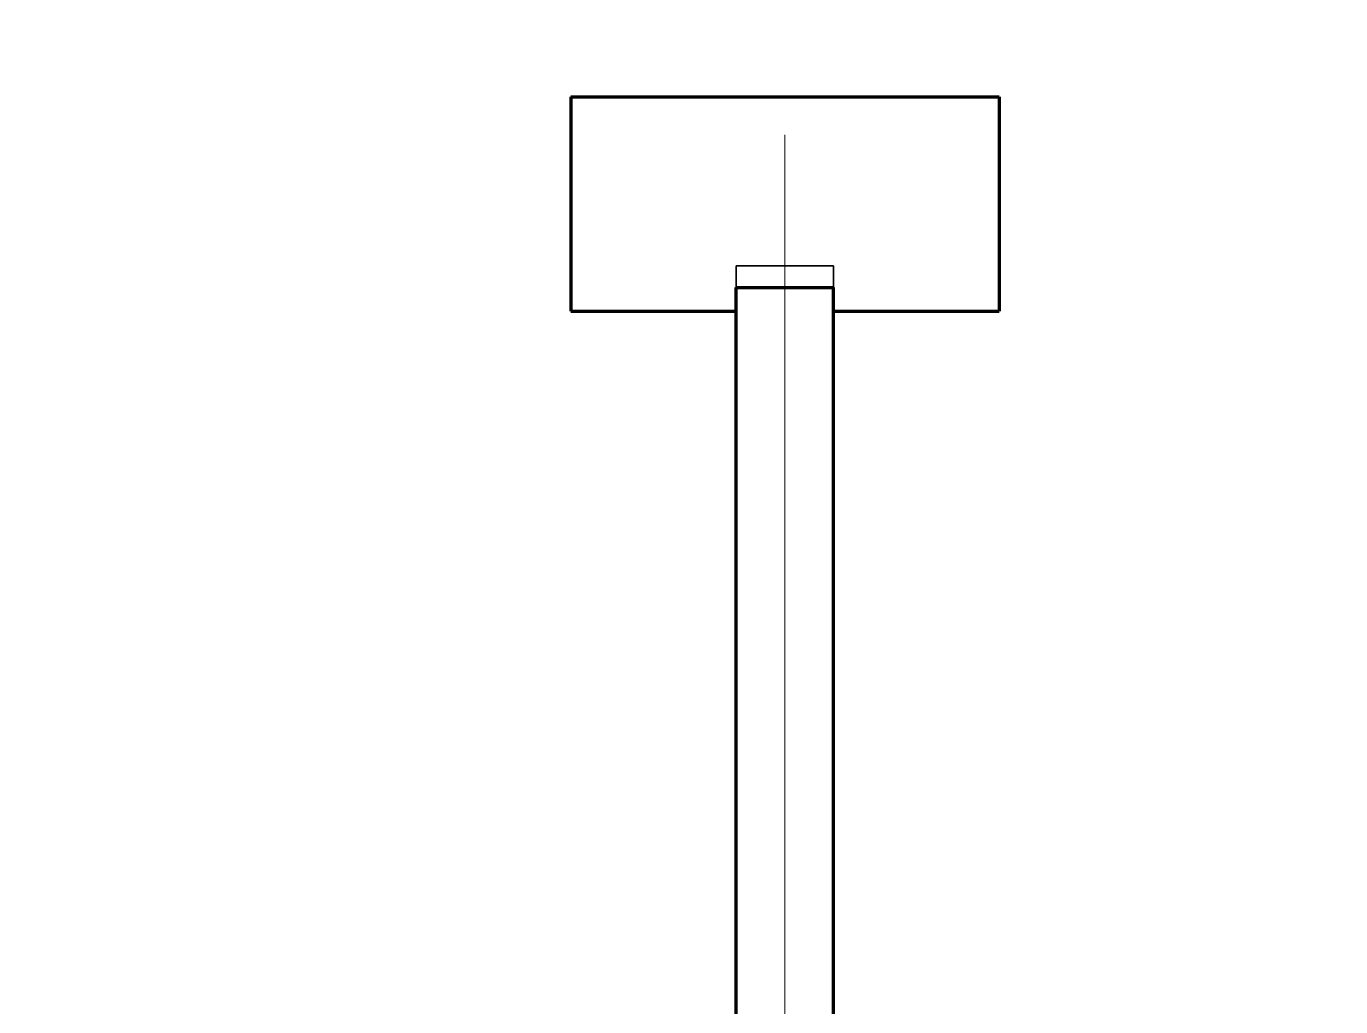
# Model space of a CAD drawing. Header units: millimetres. Extents: x 0 to 2382, y 0 to 420.
# Drawn here: x 151.71 to 165.21, y 149.34 to 159.4 of the extents above; entities that cross this region are included whole.
import ezdxf

# ---------------------------------------------------------------- set-up
doc = ezdxf.new("R2010")
doc.units = ezdxf.units.MM
doc.linetypes.add('IRAM-E-TRAZOS', pattern=[5, 4, -1])
doc.linetypes.add('IRAM-F-TRAZO-PUNTO', pattern=[20, 15, -2, 1, -2])
for name, color, linetype, lineweight in [('01-VISIBLE', 7, 'CONTINUOUS', 70), ('02-OCULTA', 4, 'IRAM-E-TRAZOS', 35), ('03-EJE', 1, 'IRAM-F-TRAZO-PUNTO', 18)]:
    doc.layers.add(name, color=color, linetype=linetype, lineweight=lineweight)

msp = doc.modelspace()

# ---------------------------------------------------------------- linework, layer by layer
at = {"layer": '01-VISIBLE'}
for p, q in [((157.3, 158.678), (161.7, 158.678)), ((159, 141.796), (159, 156.719)), ((159, 156.719), (160, 156.719)), ((160, 141.796), (160, 156.719)), ((157.3, 156.478), (159, 156.478)), ((160, 156.478), (161.7, 156.478))]:
    msp.add_line(p, q, dxfattribs=at)
for points in [[(157.3, 158.678), (157.3, 158.628), (157.3, 158.578), (157.3, 158.528), (157.3, 158.477), (157.3, 158.427), (157.3, 158.377), (157.3, 158.327), (157.3, 158.277), (157.3, 158.227), (157.3, 158.177), (157.3, 158.127), (157.3, 158.076), (157.3, 158.026), (157.3, 157.976), (157.3, 157.926), (157.3, 157.876), (157.3, 157.826), (157.3, 157.776), (157.3, 157.726), (157.3, 157.675), (157.3, 157.625), (157.3, 157.575), (157.3, 157.525), (157.3, 157.475), (157.3, 157.425)], [(161.7, 158.678), (161.7, 158.628), (161.7, 158.578), (161.7, 158.528), (161.7, 158.477), (161.7, 158.427), (161.7, 158.377), (161.7, 158.327), (161.7, 158.277), (161.7, 158.227), (161.7, 158.177), (161.7, 158.127), (161.7, 158.076), (161.7, 158.026), (161.7, 157.976), (161.7, 157.926), (161.7, 157.876), (161.7, 157.826), (161.7, 157.776), (161.7, 157.726), (161.7, 157.675), (161.7, 157.625), (161.7, 157.575), (161.7, 157.525), (161.7, 157.475), (161.7, 157.425)], [(157.3, 157.425), (157.3, 157.372), (157.3, 157.32), (157.3, 157.267), (157.3, 157.214), (157.3, 157.162), (157.3, 157.109), (157.3, 157.057), (157.3, 157.004), (157.3, 156.951), (157.3, 156.899), (157.3, 156.846), (157.3, 156.794), (157.3, 156.741), (157.3, 156.688), (157.3, 156.636), (157.3, 156.583), (157.3, 156.531), (157.3, 156.478)], [(161.7, 157.425), (161.7, 157.372), (161.7, 157.32), (161.7, 157.267), (161.7, 157.214), (161.7, 157.162), (161.7, 157.109), (161.7, 157.057), (161.7, 157.004), (161.7, 156.951), (161.7, 156.899), (161.7, 156.846), (161.7, 156.794), (161.7, 156.741), (161.7, 156.688), (161.7, 156.636), (161.7, 156.583), (161.7, 156.531), (161.7, 156.478)]]:
    msp.add_lwpolyline(points, dxfattribs=at)
for radius, start, end in [(19.643, 0.922, 125.6391), (19.5, 0, 125.8133)]:
    msp.add_arc((159.5, 143.088), radius, start, end, dxfattribs=at)
at = {"layer": '02-OCULTA'}
for p, q in [((159, 142.018), (159, 156.942)), ((159, 156.942), (160, 156.942)), ((160, 142.018), (160, 156.942))]:
    msp.add_line(p, q, dxfattribs=at)
for points in [[(157.3, 156.478), (157.3, 156.528), (157.3, 156.578), (157.3, 156.628), (157.3, 156.678), (157.3, 156.728), (157.3, 156.778), (157.3, 156.828), (157.3, 156.878), (157.3, 156.928), (157.3, 156.978), (157.3, 157.028), (157.3, 157.078), (157.3, 157.128), (157.3, 157.178), (157.3, 157.228), (157.3, 157.278), (157.3, 157.328), (157.3, 157.378), (157.3, 157.428), (157.3, 157.478), (157.3, 157.528), (157.3, 157.578), (157.3, 157.628), (157.3, 157.678), (157.3, 157.728), (157.3, 157.778), (157.3, 157.828), (157.3, 157.878), (157.3, 157.928), (157.3, 157.978), (157.3, 158.028), (157.3, 158.078), (157.3, 158.128), (157.3, 158.178), (157.3, 158.228), (157.3, 158.278), (157.3, 158.328), (157.3, 158.378), (157.3, 158.428), (157.3, 158.478), (157.3, 158.528), (157.3, 158.578), (157.3, 158.628), (157.3, 158.678)], [(161.7, 156.478), (161.7, 156.528), (161.7, 156.578), (161.7, 156.628), (161.7, 156.678), (161.7, 156.728), (161.7, 156.778), (161.7, 156.828), (161.7, 156.878), (161.7, 156.928), (161.7, 156.978), (161.7, 157.028), (161.7, 157.078), (161.7, 157.128), (161.7, 157.178), (161.7, 157.228), (161.7, 157.278), (161.7, 157.328), (161.7, 157.378), (161.7, 157.428), (161.7, 157.478), (161.7, 157.528), (161.7, 157.578), (161.7, 157.628), (161.7, 157.678), (161.7, 157.728), (161.7, 157.778), (161.7, 157.828), (161.7, 157.878), (161.7, 157.928), (161.7, 157.978), (161.7, 158.028), (161.7, 158.078), (161.7, 158.128), (161.7, 158.178), (161.7, 158.228), (161.7, 158.278), (161.7, 158.328), (161.7, 158.378), (161.7, 158.428), (161.7, 158.478), (161.7, 158.528), (161.7, 158.578), (161.7, 158.628), (161.7, 158.678)], [(159, 156.478), (159, 156.529), (159, 156.581), (159, 156.633), (159, 156.684), (159, 156.736), (159, 156.787), (159, 156.839), (159, 156.89), (159, 156.942)], [(160, 156.478), (160, 156.529), (160, 156.581), (160, 156.633), (160, 156.684), (160, 156.736), (160, 156.787), (160, 156.839), (160, 156.89), (160, 156.942)], [(159, 156.719), (159, 156.679), (159, 156.639), (159, 156.598), (159, 156.558), (159, 156.518), (159, 156.478)], [(160, 156.719), (160, 156.679), (160, 156.639), (160, 156.598), (160, 156.558), (160, 156.518), (160, 156.478)]]:
    msp.add_lwpolyline(points, dxfattribs=at)
for radius in [19.643, 19.5, 19.5, 19.5, 19.025, 19.025, 19.025, 19.025, 19.025, 19.025, 19.025, 19.025, 18.55, 18.55, 18.55, 18.55]:
    msp.add_circle((159.5, 143.088), radius, dxfattribs=at)
at = {"layer": '03-EJE'}
msp.add_line((159.5, 123.288), (159.5, 162.888), dxfattribs=at)

doc.saveas('drawing.dxf')
